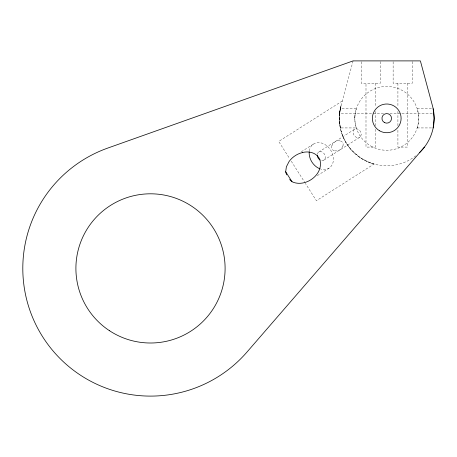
<?xml version="1.0" encoding="UTF-8"?>
<svg xmlns="http://www.w3.org/2000/svg" width="457" height="457" viewBox="0 0 457 457"><rect width="100%" height="100%" fill="white"/><g stroke="black" fill="none" stroke-linecap="round" stroke-linejoin="round"><path stroke-width="0.34" stroke-dasharray="2.29 1.71" d="M356.289 108.783L340.311 108.783L339.334 118.363L340.311 127.926L356.289 127.937C354.329 121.756 354.329 114.975 356.283 108.795M354.826 117.655L354.986 115.113M383.549 113.57L339.58 113.57L341.019 105.824L353.101 60.895M339.58 113.57L341.019 105.824A47.408 47.408 0 0 0 415.939 155.711M331.731 145.754L331.588 147.657A3.827 3.827 0 0 0 333.296 150.359L334.815 150.97M343.007 145.983L343.15 144.081A3.827 3.827 0 0 0 341.442 141.384L339.922 140.767M417.212 127.891C419.2 121.865 419.08 114.621 417.218 108.846M342.327 100.968L278.707 141.442L289.749 158.802M301.283 151.798L313.588 143.972M318.729 152.05L354.592 129.234M323.87 160.133L359.733 137.317A4.787 3.702 57.5 0 0 358.585 129.537A4.787 3.702 57.5 0 0 353.175 132.976A4.787 3.702 57.5 0 0 359.733 137.317M317.289 175.671L329.011 168.216M374.043 164.034C364.178 161.275 355.255 155.266 349.051 147.114A30.196 19.148 57.5 0 1 344.178 139.236C339.123 128.965 337.974 116.866 341.019 105.824C337.095 119.848 340.139 135.586 349.051 147.114A31.282 19.834 57.5 0 0 352.524 151.17L360.247 157.676L368.376 162.069A59.427 37.68 57.5 0 0 374.043 164.029L316.404 200.703L305.362 183.343M417.195 108.783L431.785 108.783M389.935 113.57L433.91 113.57M417.195 127.937L432.476 127.937M291.275 161.195L304.979 182.743M412.283 61.598L412.283 83.243L393.129 83.243L393.129 61.598M407.495 83.243L407.495 147.091L397.916 147.091L397.916 129.262M397.916 83.243L397.916 107.224M397.916 111.457L397.916 125.698M380.355 61.598L380.355 83.243L361.201 83.243L361.201 61.598M375.568 83.243L375.568 107.224M375.568 111.457L375.568 125.698M375.568 129.262L375.568 147.091L365.994 147.091L365.994 83.243M342.859 145.937A7.055 7.055 0 0 1 334.832 150.861M331.879 145.8A7.055 7.055 0 0 1 339.905 140.876M309.332 150.839A14.367 11.111 57.5 0 1 322.762 143.412A14.367 11.111 57.5 0 1 333.404 160.144A14.367 11.111 57.5 0 1 320.985 169.159M317.312 154.34A4.787 3.702 57.5 0 1 321.882 151.907A4.787 3.702 57.5 0 1 325.315 157.648A4.787 3.702 57.5 0 1 320.905 160.356M370.781 146.006A31.927 31.927 0 0 0 418.669 118.363A31.927 31.927 0 0 0 370.781 90.715A31.927 31.927 0 0 0 370.781 146.006"/><path stroke-width="0.69" d="M433.173 127.926L434.15 118.363L433.173 108.783M424.439 147.114L247.014 352.027A127.697 127.697 0 0 1 45.089 340.476A127.697 127.697 0 0 1 107.612 148.125L353.101 60.895L420.383 60.895L432.465 105.824A47.408 47.408 0 0 1 419.469 152.661M302.66 152.472C307.715 151.267 313.662 152.038 317.421 155.911A11.208 11.208 0 0 1 320.06 160.384C323.487 174.968 305.07 187.953 292.006 181.72A14.367 11.111 57.5 0 1 289.658 179.475M302.665 152.507A23.256 23.256 0 0 0 289.081 161.504L286.368 166.811L285.676 171.763L292.006 181.72M320.123 168.879A14.367 11.111 57.5 0 1 309.218 151.735M286.71 174.842A14.367 11.111 57.5 0 1 285.676 171.763M320.06 159.95A4.787 3.702 57.5 0 1 317.255 155.26M109.383 330.645A74.594 74.594 0 0 0 224.964 272.898A74.594 74.594 0 0 0 117.163 201.674A74.594 74.594 0 0 0 109.383 330.645M384.331 122.499A4.787 4.787 0 0 0 391.529 118.386A4.787 4.787 0 0 0 384.366 114.204A4.787 4.787 0 0 0 384.331 122.499M379.504 130.771A14.367 14.367 0 0 0 401.109 118.426A14.367 14.367 0 0 0 379.618 105.887A14.367 14.367 0 0 0 379.504 130.771"/></g></svg>
